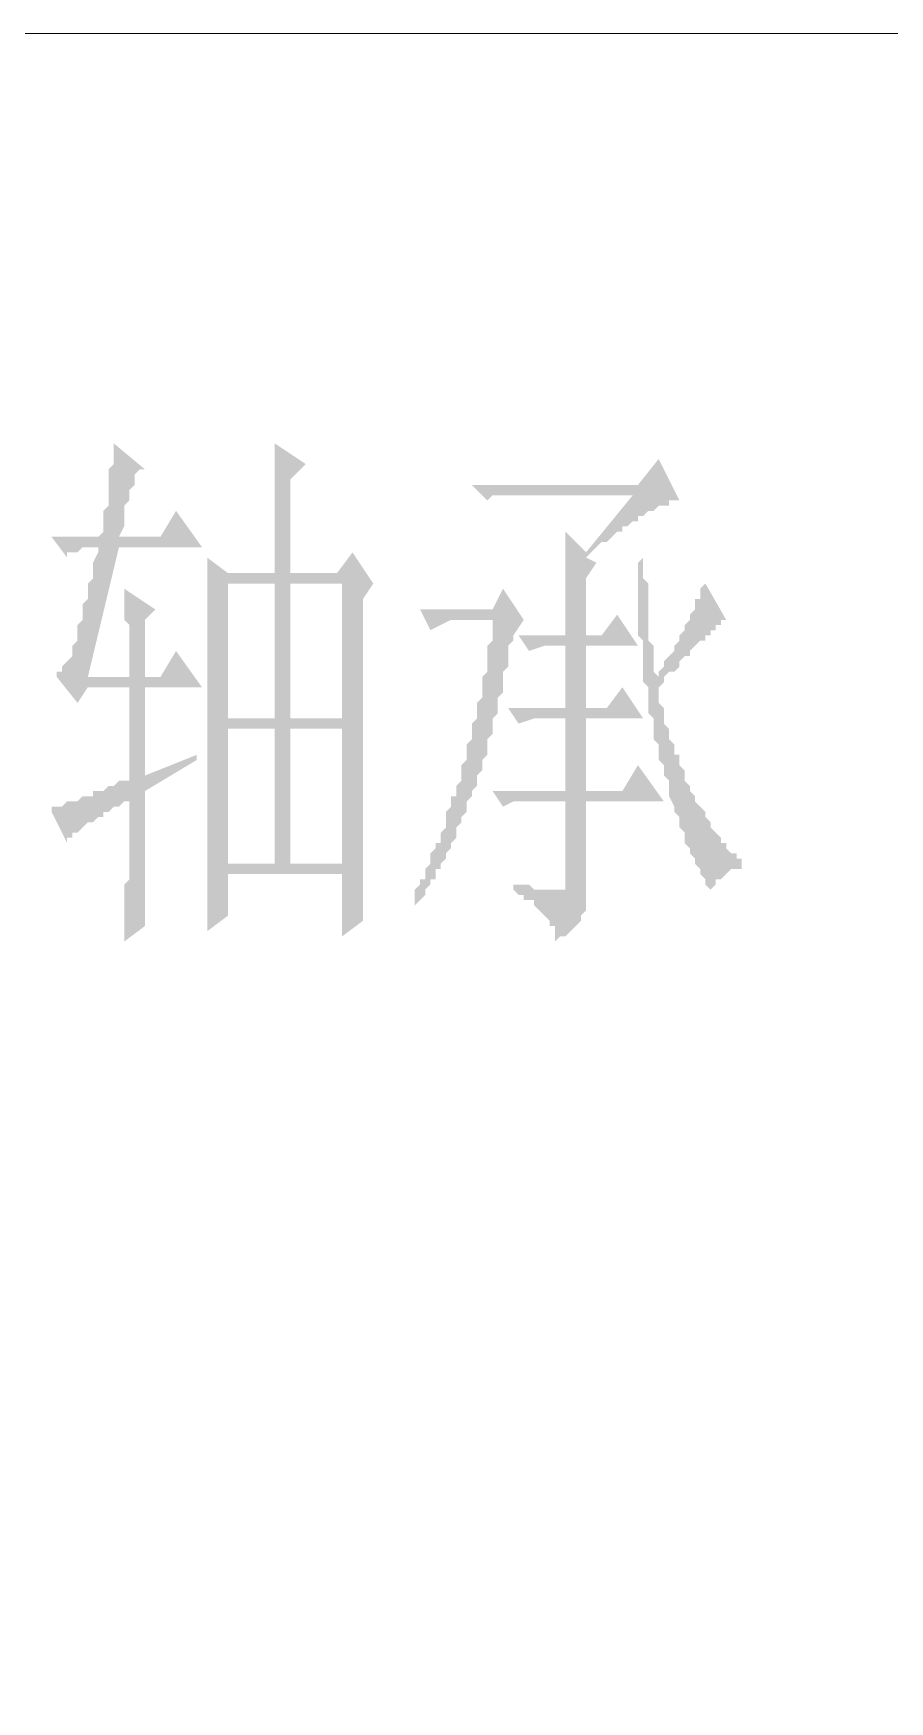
# Model space of a CAD drawing. Header units: millimetres. Extents: x 0 to 275, y 0 to 194.
# Drawn here: x 222.22 to 232.7, y 28.14 to 48.56 of the extents above; entities that cross this region are included whole.
import ezdxf

# ---------------------------------------------------------------- set-up
doc = ezdxf.new("R2010")
doc.units = ezdxf.units.MM

msp = doc.modelspace()

# ---------------------------------------------------------------- hatches: boundary and pattern name
h = msp.add_hatch(color=0)
h.paths.add_polyline_path([(225.3615, 40.047333), (225.9965, 40.047333), (225.9965, 38.396333), (225.3615, 38.396333)])
h.paths.add_polyline_path([(226.2505, 38.396333), (226.2505, 41.634833), (226.3775, 41.825333), (226.1235, 42.206333), (225.933, 41.952333), (225.3615, 41.952333), (225.3615, 43.095333), (225.552, 43.285833), (225.171, 43.539833), (225.171, 43.476333), (225.171, 43.412833), (225.171, 43.349333), (225.171, 43.285833), (225.171, 43.222333), (225.171, 43.158833), (225.171, 43.095333), (225.171, 43.031833), (225.171, 42.968333), (225.171, 42.904833), (225.171, 42.841333), (225.171, 42.777833), (225.171, 42.714333), (225.171, 42.650833), (225.171, 42.523833), (225.171, 42.460333), (225.171, 42.396833), (225.171, 42.333333), (225.171, 42.206333), (225.171, 42.142833), (225.171, 42.079333), (225.171, 41.952333), (224.5995, 41.952333), (224.3455, 42.142833), (224.3455, 42.079333), (224.3455, 42.015833), (224.3455, 41.952333), (224.3455, 41.888833), (224.3455, 41.825333), (224.3455, 41.761833), (224.3455, 41.698333), (224.3455, 41.634833), (224.3455, 41.571333), (224.3455, 41.507833), (224.3455, 41.444333), (224.3455, 41.380833), (224.3455, 41.317333), (224.3455, 41.253833), (224.3455, 41.190333), (224.3455, 41.126833), (224.3455, 41.063333), (224.3455, 40.999833), (224.3455, 40.936333), (224.3455, 40.872833), (224.3455, 40.809333), (224.3455, 40.745833), (224.3455, 40.618833), (224.3455, 40.555333), (224.3455, 40.491833), (224.3455, 40.428333), (224.3455, 40.364833), (224.3455, 40.237833), (224.3455, 40.174333), (224.3455, 40.110833), (224.3455, 39.983833), (224.3455, 39.920333), (224.3455, 39.856833), (224.3455, 39.729833), (224.3455, 39.666333), (224.3455, 39.602833), (224.3455, 39.475833), (224.3455, 39.412333), (224.3455, 39.348833), (224.3455, 39.285333), (224.3455, 39.221833), (224.3455, 39.158333), (224.3455, 39.031333), (224.3455, 38.967833), (224.3455, 38.904333), (224.3455, 38.840833), (224.3455, 38.777333), (224.3455, 38.713833), (224.3455, 38.650333), (224.3455, 38.586833), (224.3455, 38.523333), (224.3455, 38.459833), (224.3455, 38.396333), (224.3455, 38.332833), (224.3455, 38.269333), (224.3455, 38.205833), (224.3455, 38.142333), (224.3455, 38.078833), (224.3455, 38.015333), (224.3455, 37.951833), (224.3455, 37.888333), (224.3455, 37.824833), (224.3455, 37.761333), (224.3455, 37.697833), (224.3455, 37.634333), (224.3455, 37.570833), (224.5995, 37.761333), (224.5995, 38.269333), (225.9965, 38.269333), (225.9965, 37.507333), (226.2505, 37.697833)])
h.paths.add_polyline_path([(224.5995, 41.825333), (225.171, 41.825333), (225.171, 40.174333), (224.5995, 40.174333)])
h.paths.add_polyline_path([(225.3615, 41.825333), (225.9965, 41.825333), (225.9965, 40.174333), (225.3615, 40.174333)])
h.paths.add_polyline_path([(224.5995, 40.047333), (225.171, 40.047333), (225.171, 38.396333), (224.5995, 38.396333)])
h.paths.add_polyline_path([(223.5835, 39.285333), (224.2185, 39.666333), (224.2185, 39.729833), (223.5835, 39.475833), (223.5835, 40.555333), (224.282, 40.555333), (223.9645, 40.999833), (223.774, 40.682333), (223.5835, 40.682333), (223.5835, 41.380833), (223.7105, 41.507833), (223.3295, 41.761833), (223.3295, 41.698333), (223.3295, 41.634833), (223.3295, 41.571333), (223.3295, 41.507833), (223.3295, 41.444333), (223.3295, 41.380833), (223.393, 41.317333), (223.393, 41.253833), (223.393, 41.190333), (223.393, 41.126833), (223.393, 41.063333), (223.393, 40.999833), (223.393, 40.936333), (223.393, 40.872833), (223.393, 40.809333), (223.393, 40.745833), (223.393, 40.682333), (222.885, 40.682333), (223.266, 42.269833), (224.282, 42.269833), (223.9645, 42.714333), (223.774, 42.396833), (223.266, 42.396833), (223.3295, 42.523833), (223.3295, 42.587333), (223.3295, 42.714333), (223.3295, 42.777833), (223.393, 42.841333), (223.393, 42.904833), (223.393, 42.968333), (223.4565, 43.031833), (223.4565, 43.095333), (223.4565, 43.158833), (223.52, 43.222333), (223.5835, 43.222333), (223.2025, 43.539833), (223.2025, 43.476333), (223.2025, 43.412833), (223.2025, 43.349333), (223.2025, 43.285833), (223.139, 43.222333), (223.139, 43.158833), (223.139, 43.095333), (223.139, 43.031833), (223.139, 42.968333), (223.139, 42.904833), (223.139, 42.841333), (223.139, 42.777833), (223.0755, 42.714333), (223.0755, 42.650833), (223.0755, 42.587333), (223.0755, 42.523833), (223.0755, 42.460333), (223.012, 42.396833), (222.4405, 42.396833), (222.631, 42.142833), (222.631, 42.206333), (222.6945, 42.206333), (222.758, 42.206333), (222.8215, 42.269833), (222.885, 42.269833), (222.9485, 42.269833), (223.012, 42.269833), (223.012, 42.206333), (222.9485, 42.079333), (222.9485, 42.015833), (222.9485, 41.952333), (222.9485, 41.888833), (222.885, 41.825333), (222.885, 41.761833), (222.885, 41.698333), (222.885, 41.634833), (222.8215, 41.571333), (222.8215, 41.507833), (222.8215, 41.444333), (222.8215, 41.380833), (222.758, 41.317333), (222.758, 41.253833), (222.758, 41.190333), (222.758, 41.126833), (222.6945, 41.063333), (222.6945, 40.999833), (222.6945, 40.936333), (222.631, 40.872833), (222.5675, 40.809333), (222.5675, 40.745833), (222.504, 40.745833), (222.504, 40.682333), (222.758, 40.364833), (222.885, 40.555333), (223.393, 40.555333), (223.393, 39.412333), (223.3295, 39.412333), (223.266, 39.412333), (223.2025, 39.348833), (223.139, 39.348833), (223.0755, 39.285333), (223.012, 39.285333), (222.9485, 39.285333), (222.9485, 39.221833), (222.885, 39.221833), (222.8215, 39.221833), (222.758, 39.158333), (222.6945, 39.158333), (222.631, 39.158333), (222.5675, 39.094833), (222.504, 39.094833), (222.4405, 39.094833), (222.4405, 39.031333), (222.631, 38.650333), (222.631, 38.713833), (222.6945, 38.713833), (222.6945, 38.777333), (222.758, 38.777333), (222.8215, 38.840833), (222.885, 38.904333), (222.9485, 38.904333), (223.012, 38.967833), (223.0755, 38.967833), (223.0755, 39.031333), (223.139, 39.031333), (223.2025, 39.094833), (223.266, 39.094833), (223.3295, 39.158333), (223.393, 39.158333), (223.393, 39.094833), (223.393, 39.031333), (223.393, 38.967833), (223.393, 38.904333), (223.393, 38.840833), (223.393, 38.777333), (223.393, 38.713833), (223.393, 38.650333), (223.393, 38.586833), (223.393, 38.523333), (223.393, 38.459833), (223.393, 38.396333), (223.393, 38.332833), (223.393, 38.269333), (223.393, 38.205833), (223.3295, 38.142333), (223.3295, 38.015333), (223.3295, 37.951833), (223.3295, 37.888333), (223.3295, 37.824833), (223.3295, 37.761333), (223.3295, 37.697833), (223.3295, 37.634333), (223.3295, 37.507333), (223.3295, 37.443833), (223.5835, 37.634333), (223.5835, 37.697833), (223.5835, 37.761333), (223.5835, 37.824833), (223.5835, 37.888333), (223.5835, 37.951833), (223.5835, 38.015333), (223.5835, 38.078833), (223.5835, 38.142333), (223.5835, 38.205833), (223.5835, 38.269333), (223.5835, 38.332833), (223.5835, 38.396333), (223.5835, 38.459833), (223.5835, 38.586833), (223.5835, 38.650333), (223.5835, 38.713833), (223.5835, 38.777333), (223.5835, 38.904333), (223.5835, 38.967833), (223.5835, 39.094833), (223.5835, 39.158333), (223.5835, 39.221833)])
h = msp.add_hatch(color=0)
h.paths.add_polyline_path([(228.092, 41.190333), (228.219, 41.380833), (227.965, 41.761833), (227.838, 41.507833), (226.949, 41.507833), (227.076, 41.253833), (227.33, 41.380833), (227.838, 41.380833), (227.838, 41.253833), (227.838, 41.190333), (227.838, 41.126833), (227.7745, 41.063333), (227.7745, 40.999833), (227.7745, 40.936333), (227.7745, 40.872833), (227.7745, 40.809333), (227.7745, 40.745833), (227.711, 40.682333), (227.711, 40.618833), (227.711, 40.555333), (227.711, 40.491833), (227.711, 40.428333), (227.6475, 40.364833), (227.6475, 40.301333), (227.6475, 40.237833), (227.6475, 40.174333), (227.584, 40.110833), (227.584, 40.047333), (227.584, 39.983833), (227.584, 39.920333), (227.5205, 39.856833), (227.5205, 39.793333), (227.5205, 39.729833), (227.5205, 39.666333), (227.457, 39.602833), (227.457, 39.539333), (227.457, 39.475833), (227.457, 39.412333), (227.3935, 39.348833), (227.3935, 39.285333), (227.3935, 39.221833), (227.33, 39.221833), (227.33, 39.158333), (227.33, 39.094833), (227.2665, 39.031333), (227.2665, 38.967833), (227.2665, 38.904333), (227.2665, 38.840833), (227.203, 38.777333), (227.203, 38.713833), (227.203, 38.650333), (227.1395, 38.650333), (227.1395, 38.586833), (227.076, 38.523333), (227.076, 38.459833), (227.076, 38.396333), (227.0125, 38.332833), (227.0125, 38.269333), (227.0125, 38.205833), (226.949, 38.205833), (226.949, 38.142333), (226.8855, 38.078833), (226.8855, 38.015333), (226.8855, 37.951833), (226.8855, 37.888333), (226.949, 37.951833), (227.0125, 38.015333), (227.0125, 38.078833), (227.076, 38.142333), (227.076, 38.205833), (227.1395, 38.205833), (227.1395, 38.269333), (227.1395, 38.332833), (227.203, 38.332833), (227.203, 38.396333), (227.2665, 38.459833), (227.2665, 38.523333), (227.33, 38.586833), (227.33, 38.650333), (227.3935, 38.713833), (227.3935, 38.777333), (227.3935, 38.840833), (227.457, 38.904333), (227.457, 38.967833), (227.5205, 39.031333), (227.5205, 39.094833), (227.5205, 39.158333), (227.584, 39.221833), (227.584, 39.285333), (227.6475, 39.348833), (227.6475, 39.412333), (227.6475, 39.475833), (227.711, 39.539333), (227.711, 39.602833), (227.711, 39.666333), (227.7745, 39.729833), (227.7745, 39.793333), (227.7745, 39.856833), (227.7745, 39.920333), (227.838, 39.983833), (227.838, 40.047333), (227.838, 40.110833), (227.838, 40.174333), (227.9015, 40.237833), (227.9015, 40.301333), (227.9015, 40.364833), (227.9015, 40.428333), (227.965, 40.491833), (227.965, 40.555333), (227.965, 40.618833), (227.965, 40.745833), (228.0285, 40.809333), (228.0285, 40.872833), (228.0285, 40.936333), (228.0285, 40.999833), (228.0285, 41.063333), (228.092, 41.126833)])
h.paths.add_polyline_path([(229.616, 42.079333), (229.616, 42.015833), (229.616, 41.952333), (229.616, 41.888833), (229.616, 41.825333), (229.616, 41.761833), (229.616, 41.698333), (229.616, 41.634833), (229.616, 41.507833), (229.616, 41.444333), (229.616, 41.380833), (229.616, 41.317333), (229.616, 41.253833), (229.616, 41.190333), (229.6795, 41.126833), (229.6795, 41.063333), (229.6795, 40.999833), (229.6795, 40.936333), (229.6795, 40.872833), (229.6795, 40.809333), (229.6795, 40.745833), (229.6795, 40.682333), (229.6795, 40.618833), (229.743, 40.555333), (229.743, 40.491833), (229.743, 40.428333), (229.743, 40.364833), (229.743, 40.301333), (229.743, 40.237833), (229.8065, 40.174333), (229.8065, 40.110833), (229.8065, 40.047333), (229.8065, 39.983833), (229.8065, 39.920333), (229.87, 39.856833), (229.87, 39.793333), (229.87, 39.729833), (229.87, 39.666333), (229.9335, 39.602833), (229.9335, 39.539333), (229.9335, 39.475833), (229.997, 39.412333), (229.997, 39.348833), (229.997, 39.285333), (229.997, 39.221833), (230.0605, 39.094833), (230.0605, 39.031333), (230.124, 38.967833), (230.124, 38.904333), (230.124, 38.840833), (230.1875, 38.777333), (230.1875, 38.713833), (230.1875, 38.650333), (230.251, 38.586833), (230.251, 38.523333), (230.3145, 38.459833), (230.3145, 38.396333), (230.378, 38.332833), (230.378, 38.269333), (230.4415, 38.205833), (230.4415, 38.142333), (230.505, 38.078833), (230.5685, 38.142333), (230.5685, 38.205833), (230.632, 38.205833), (230.6955, 38.269333), (230.759, 38.332833), (230.8225, 38.332833), (230.886, 38.332833), (230.886, 38.396333), (230.886, 38.459833), (230.8225, 38.459833), (230.8225, 38.523333), (230.759, 38.523333), (230.6955, 38.586833), (230.6955, 38.650333), (230.632, 38.650333), (230.632, 38.713833), (230.5685, 38.777333), (230.505, 38.840833), (230.505, 38.904333), (230.4415, 38.967833), (230.4415, 39.031333), (230.378, 39.094833), (230.3145, 39.158333), (230.3145, 39.221833), (230.251, 39.285333), (230.251, 39.348833), (230.1875, 39.412333), (230.1875, 39.475833), (230.1875, 39.539333), (230.124, 39.602833), (230.124, 39.666333), (230.124, 39.729833), (230.0605, 39.729833), (230.0605, 39.793333), (230.0605, 39.856833), (229.997, 39.920333), (229.997, 39.983833), (229.997, 40.047333), (229.9335, 40.110833), (229.9335, 40.174333), (229.9335, 40.237833), (229.9335, 40.301333), (229.87, 40.364833), (229.87, 40.428333), (229.87, 40.491833), (229.87, 40.555333), (229.9335, 40.618833), (229.9335, 40.682333), (229.997, 40.745833), (230.0605, 40.745833), (230.124, 40.809333), (230.124, 40.872833), (230.1875, 40.936333), (230.251, 40.936333), (230.251, 40.999833), (230.3145, 41.063333), (230.378, 41.126833), (230.4415, 41.126833), (230.4415, 41.190333), (230.505, 41.190333), (230.505, 41.253833), (230.5685, 41.253833), (230.5685, 41.317333), (230.632, 41.317333), (230.632, 41.380833), (230.6955, 41.380833), (230.4415, 41.825333), (230.378, 41.761833), (230.378, 41.698333), (230.378, 41.634833), (230.3145, 41.634833), (230.3145, 41.571333), (230.3145, 41.507833), (230.251, 41.444333), (230.251, 41.380833), (230.1875, 41.317333), (230.1875, 41.253833), (230.124, 41.190333), (230.124, 41.126833), (230.0605, 41.063333), (230.0605, 40.999833), (229.997, 40.936333), (229.9335, 40.872833), (229.9335, 40.809333), (229.87, 40.745833), (229.87, 40.682333), (229.8065, 40.745833), (229.8065, 40.809333), (229.8065, 40.872833), (229.8065, 40.936333), (229.8065, 40.999833), (229.8065, 41.063333), (229.743, 41.126833), (229.743, 41.190333), (229.743, 41.253833), (229.743, 41.317333), (229.743, 41.380833), (229.743, 41.444333), (229.743, 41.507833), (229.743, 41.571333), (229.743, 41.634833), (229.743, 41.698333), (229.743, 41.761833), (229.743, 41.825333), (229.6795, 41.888833), (229.6795, 41.952333), (229.6795, 42.015833), (229.6795, 42.079333), (229.6795, 42.142833)])
h.paths.add_polyline_path([(228.727, 41.190333), (228.1555, 41.190333), (228.2825, 40.999833), (228.473, 41.063333), (228.727, 41.063333), (228.727, 40.301333), (228.0285, 40.301333), (228.1555, 40.110833), (228.346, 40.174333), (228.727, 40.174333), (228.727, 39.285333), (227.838, 39.285333), (227.965, 39.094833), (228.092, 39.158333), (228.727, 39.158333), (228.727, 38.205833), (228.727, 38.142333), (228.727, 38.078833), (228.6635, 38.078833), (228.6, 38.078833), (228.5365, 38.078833), (228.473, 38.078833), (228.4095, 38.078833), (228.346, 38.078833), (228.2825, 38.142333), (228.219, 38.142333), (228.1555, 38.142333), (228.092, 38.142333), (228.092, 38.078833), (228.1555, 38.015333), (228.219, 38.015333), (228.219, 37.951833), (228.2825, 37.951833), (228.346, 37.951833), (228.346, 37.888333), (228.4095, 37.824833), (228.473, 37.761333), (228.5365, 37.697833), (228.5365, 37.634333), (228.6, 37.634333), (228.6, 37.570833), (228.6, 37.507333), (228.6, 37.443833), (228.6635, 37.507333), (228.727, 37.507333), (228.7905, 37.570833), (228.854, 37.634333), (228.9175, 37.697833), (228.9175, 37.761333), (228.981, 37.824833), (228.981, 37.888333), (228.981, 37.951833), (228.981, 38.015333), (228.981, 38.078833), (228.981, 39.158333), (229.9335, 39.158333), (229.616, 39.602833), (229.4255, 39.285333), (228.981, 39.285333), (228.981, 40.174333), (229.6795, 40.174333), (229.4255, 40.555333), (229.235, 40.301333), (228.981, 40.301333), (228.981, 41.063333), (229.616, 41.063333), (229.362, 41.444333), (229.1715, 41.190333), (228.981, 41.190333), (228.981, 41.888833), (229.108, 42.079333), (228.981, 42.142833), (229.0445, 42.206333), (229.108, 42.269833), (229.1715, 42.333333), (229.235, 42.333333), (229.2985, 42.396833), (229.362, 42.460333), (229.4255, 42.460333), (229.4255, 42.523833), (229.489, 42.523833), (229.5525, 42.587333), (229.616, 42.587333), (229.616, 42.650833), (229.6795, 42.650833), (229.743, 42.714333), (229.8065, 42.714333), (229.87, 42.777833), (229.9335, 42.777833), (229.997, 42.777833), (229.997, 42.841333), (230.0605, 42.841333), (230.124, 42.841333), (229.87, 43.349333), (229.616, 43.031833), (227.584, 43.031833), (227.7745, 42.841333), (227.838, 42.904833), (227.9015, 42.904833), (227.965, 42.904833), (228.0285, 42.904833), (228.092, 42.904833), (229.5525, 42.904833), (228.981, 42.206333), (228.727, 42.460333), (228.727, 42.396833), (228.727, 42.333333), (228.727, 42.269833), (228.727, 42.206333), (228.727, 42.142833), (228.727, 42.079333), (228.727, 42.015833), (228.727, 41.952333), (228.727, 41.825333), (228.727, 41.761833), (228.727, 41.698333), (228.727, 41.634833), (228.727, 41.507833), (228.727, 41.444333), (228.727, 41.380833), (228.727, 41.253833)])

# ---------------------------------------------------------------- linework, layer by layer
at = {"color": 0, "lineweight": 0}
msp.add_lwpolyline([(270.7005, 48.556333), (270.7005, 6.900333), (136.779, 6.900333), (136.779, 48.556333)], close=True, dxfattribs=at)

doc.saveas('drawing.dxf')
